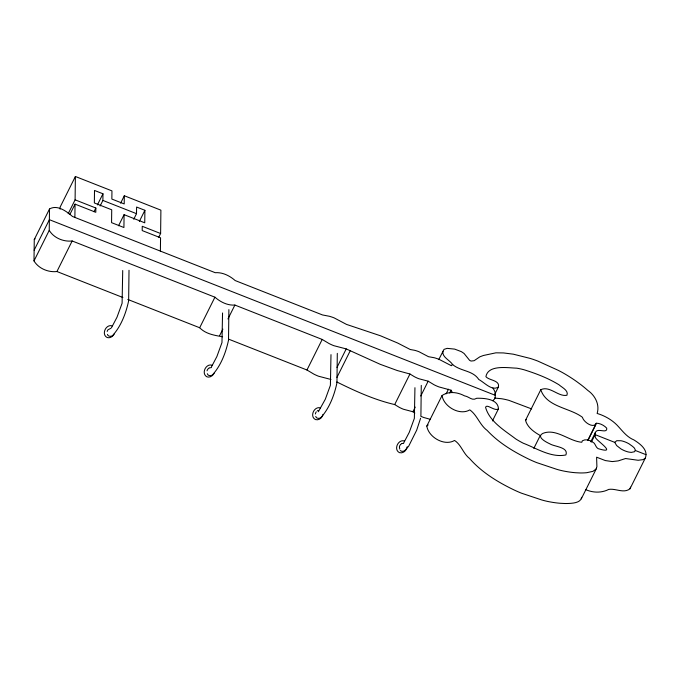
<?xml version="1.0" encoding="UTF-8"?>
<svg xmlns="http://www.w3.org/2000/svg" width="680" height="680" viewBox="0 0 680 680"><rect width="100%" height="100%" fill="white"/><g stroke="black" fill="none" stroke-linecap="round" stroke-linejoin="round"><path stroke-width="1.02" d="M122.884 297.508L56.924 271.524C48.314 272.57 38.522 268.515 34 260.925L34.264 239.564L49.504 208.998C57.222 204.34 66.615 211.378 72.471 216.469L215.22 272.697C222.657 272.161 229.721 275.782 235.186 280.56L322.499 314.95L329.383 316.276A23.774 10.123 26.5 0 1 334.126 317.875L346.519 324.411L380.486 335.784L397.638 343.026L410.244 349.512L414.57 350.293A18.394 7.837 26.5 0 1 419.041 351.747L428.459 356.685L434.367 357.765A19.21 8.186 26.5 0 1 439.416 359.524L451.392 365.721A4.998 2.125 26.5 0 1 452.769 364.718C461.202 371.493 472.881 370.353 478.805 379.508C484.398 382.398 492.218 391.578 498.448 386.877C499.995 380.146 488.962 380.477 485.902 376.669C488.129 364.395 507.773 367.931 516.587 368.161A38.284 16.303 26.5 0 1 524.237 369.826C536.265 373.592 548.182 378.165 558.968 384.761C561.79 387.362 568.931 390.567 566.942 395.258C558.356 397.103 549.729 385.381 540.77 389.725L525.521 420.291C527.246 427.023 533.732 431.825 539.588 435.132M34 260.925L49.24 230.358L49.504 208.998M60.12 209.168L60.146 207.043L75.386 176.486L111.954 190.885L111.852 199.061L124.21 203.932L124.312 195.755L160.897 210.162L160.616 233.52L158.763 237.226M74.885 217.421L75.047 204.127L95.803 212.296L95.854 208.012L75.097 199.835L75.386 176.486M100.113 205.981L102.892 200.43L102.969 193.792L94.511 190.459L94.359 202.954L111.724 209.797L111.562 222.649L123.921 227.519L124.083 214.659L144.746 222.802L144.899 210.307L136.595 207.034L136.51 213.673L133.739 219.232M122.715 270.512L122.094 303.263L117.002 317.22L111.554 327.582M128.647 300.492L129.013 270.266M160.395 251.107L160.556 237.804L142.196 230.571L142.248 226.287L160.616 233.52M222.547 312.97L221.969 342.601L216.877 356.558L211.429 366.92M228.523 339.83L228.888 309.604M330.99 354.637L330.395 385.305L325.303 399.262L318.376 411.706M336.949 382.534L337.305 353.353M414.945 387.702L414.358 418.37L409.267 432.327L403.818 442.697M420.911 415.607L421.277 385.381M614.737 442.365L616.743 440.7L620.993 440.742A11.917 5.074 26.5 0 1 629 443.819C630.929 445.434 637.27 448.562 634.695 451.681L631.295 452.404L628.898 452.098A11.917 5.074 26.5 0 1 620.899 448.877L616.683 445.579L614.737 442.365L595.093 434.622L595.212 432.922A29.155 12.418 26.5 0 1 595.884 431.647C598.255 428.102 607.504 433.942 606.73 428.179C604.206 425.416 599.964 423.155 596.309 423.232L587.987 439.9M399.381 447.04L399.78 449.098M438.736 359.618L444.014 349.375L447.177 348.355L454.69 349.112L461.371 351.653L464.066 353.464L469.608 360.349L471.053 361.054L474.113 360.706L479.817 356.839L483.369 355.495L495.898 352.826L503.506 352.937L513.298 354.178L530.264 358.436A60.172 25.619 26.5 0 1 537.931 361.123L558.042 370.243A48.892 20.816 26.5 0 1 566.108 374.68L568.769 376.303A78.2 33.303 26.5 0 1 576.521 381.463L581.238 384.957A75.335 32.079 26.5 0 1 587.809 390.422C595.263 395.573 599.854 404.753 597.134 413.457C604.197 415.539 611.277 419.433 616.675 424.762C622.056 430.262 626.424 436.9 633.87 439.9C639.965 443.708 648.669 449.956 645.26 458.192L630.012 488.758C623.789 493.765 615.672 488.18 608.719 489.413C601.621 493.068 593.011 492.864 585.786 489.668M128.622 300.917C125.962 313.276 121.133 326.145 112.557 335.605C110.976 336.762 107.959 336.642 107.457 334.373M228.497 340.255C225.837 352.614 221 365.483 212.432 374.935C210.843 376.1 207.833 375.98 207.332 373.711M336.923 382.959C334.262 395.326 329.426 408.187 320.858 417.648C319.269 418.803 316.26 418.693 315.758 416.423M581.655 497.284C581.026 501.857 575.356 502.928 571.557 503.26A75.335 32.079 26.5 0 1 564.918 503.514L560.159 503.276A78.2 33.303 26.5 0 1 552.356 502.308L549.687 501.84A48.892 20.816 26.5 0 1 541.586 499.91L521.45 493.179A60.172 25.619 26.5 0 1 513.791 489.821C497.437 481.925 481.585 472.192 469.498 458.422C463.182 453.552 461.261 444.728 454.546 440.444C444.508 446.505 428.459 437.231 426.81 426.071L442.051 395.513C448.766 391.008 457.495 392.071 464.457 395.828C469.192 396.508 471.996 401.302 476.748 398.259C484.33 398.106 498.168 398.888 498.448 408.884L492.447 420.928M492.754 400.69L494.335 399.262A24.982 10.633 26.5 0 0 495.244 396.431L495.269 394.179A24.982 10.633 26.5 0 0 494.437 390.651L492.906 388M442.051 395.513C443.708 406.674 459.748 415.939 469.787 409.878C477.215 415.098 479.731 425.008 487.194 430.457C498.848 442.977 513.783 451.835 529.031 459.255A60.172 25.619 26.5 0 0 536.69 462.613L556.835 469.344A48.892 20.816 26.5 0 0 564.927 471.283L567.604 471.75A78.2 33.303 26.5 0 0 575.408 472.719L580.159 472.957A75.335 32.079 26.5 0 0 586.806 472.693L592.977 471.333L596.122 468.945L596.904 466.718L596.598 457.19L605.327 460.564L612.314 461.575L618.179 460.904L625.566 458.533L638.146 460.275L643.187 459.612L645.26 458.192M540.77 389.725C546.652 407.252 569.823 407.635 582.446 417.316C583.44 421.898 593.479 429.08 596.309 423.232M315.418 413.975L315.495 413.525A5.006 4.607 -4.6 0 1 316.302 411.817M420.589 418.26L416.687 430.159L408.688 446.173L404.447 450.959L401.965 451.41L400.274 450.577M630.556 487.127L630.012 488.758M495.15 395.258L49.377 219.682L34.127 250.24M323.025 414.418C322.405 417.732 318.903 420.648 315.469 419.577C309.341 416.568 314.177 405.892 320.484 407.906M407.201 446.743C406.733 450.33 403.197 453.798 399.432 452.65C393.303 449.633 398.14 438.965 404.447 440.98M591.396 442.034L595.093 434.622L595.17 436.407A29.155 12.418 26.5 0 0 595.808 438.192C598.612 441.975 616.02 453.713 599.921 449.157C596.266 448.834 595.994 445.493 594.218 443.198C591.064 440.665 586.117 438.396 582.327 440.818L581.799 442.255C568.837 441.192 556.027 427.916 542.708 433.449C535.993 436.976 546.337 442.229 549.729 443.785C554.395 446.794 568.812 446.989 565.921 454.954C551.106 457.997 536.741 448.333 523.337 443.25A38.284 16.303 26.5 0 1 515.721 438.906C504.483 430.346 489.617 421.702 485.571 407.363C486.498 403.231 495.006 411.782 498.448 408.884M442.892 351.288C441.856 357.195 449.964 360.179 452.769 364.726M68.17 213.732L75.097 199.835M69.963 214.31L75.047 204.127M56.924 271.524L72.165 240.966L214.922 297.194C220.397 301.954 227.443 305.609 234.889 305.056L322.201 339.447L329.052 343.536A23.774 10.123 26.5 0 0 333.786 345.67L346.222 348.908L380.137 364.276L397.298 370.549L409.947 374.008L414.248 376.618A18.394 7.837 26.5 0 0 418.719 378.692L428.162 381.183L434.036 384.744A19.21 8.186 26.5 0 0 439.076 386.954L451.095 390.218L449.71 392.989M94.002 211.718L95.854 208.012M97.427 204.909L102.969 193.792M120.615 203.167L124.312 195.755M118.541 225.777L124.083 214.659M139.357 221.425L144.899 210.307M222.589 336.778C214.591 335.333 205.785 334.075 199.682 327.751L214.922 297.194M219.64 335.614L222.878 329.137M227.962 318.945L234.889 305.056M330.973 379.466L318.546 376.227A23.774 10.123 26.5 0 1 313.811 374.094L306.96 370.005L322.201 339.447M336.982 367.429L346.222 348.908M336.949 377.383L350.344 350.531M336.872 381.981C355.419 391.178 374.459 399.857 394.697 404.566L409.947 374.008M394.697 404.566L398.999 407.184A18.394 7.837 26.5 0 0 403.469 409.25L412.913 411.74L415.225 407.107M420.767 395.998L428.162 381.183M446.165 393.813L448.477 389.181M494.598 394.621L498.287 387.217M533.808 448.417L540.277 435.455M587.971 440.427L595.825 424.685M590.784 441.737L595.399 432.48M581.315 498.814L596.556 468.248M114.299 333.863C113.007 336.421 110.109 338.47 107.168 337.535C101.04 334.517 105.876 323.85 112.183 325.865M214.166 373.192C212.882 375.76 209.975 377.808 207.043 376.873C200.915 373.855 205.751 363.188 212.058 365.202M426.81 426.071L428.171 424.957M400.571 444.524L400.265 444.881A5.006 4.607 -4.6 0 0 399.457 446.59M525.521 420.291L526.447 419.645M34.264 239.564L35.08 238.858M208.896 368.144L207.876 369.104A5.006 4.607 -4.6 0 0 207.069 370.812M400.92 444.193L401.676 443.683M317.322 410.848L318.121 410.44M209.287 367.905L211.31 367.591M402.075 443.504L403.699 443.368M72.165 240.966C63.554 242.003 53.762 237.957 49.24 230.358M111.044 328.202L108.009 329.774A5.006 4.607 -4.6 0 0 107.194 331.475M494.53 398.055L501.338 398.718A38.284 16.303 26.5 0 1 508.988 400.384L531.667 408.926M430.049 419.254L423.835 417.52A19.21 8.186 26.5 0 1 420.793 416.271M102.892 200.43L136.51 213.673M635.477 450.534L646 454.673M127.806 299.447L199.682 327.751M228.472 339.091L306.96 370.005M414.851 413.041L412.913 411.74M452.429 392.275A4.998 2.125 26.5 0 1 451.069 390.201"/></g></svg>
